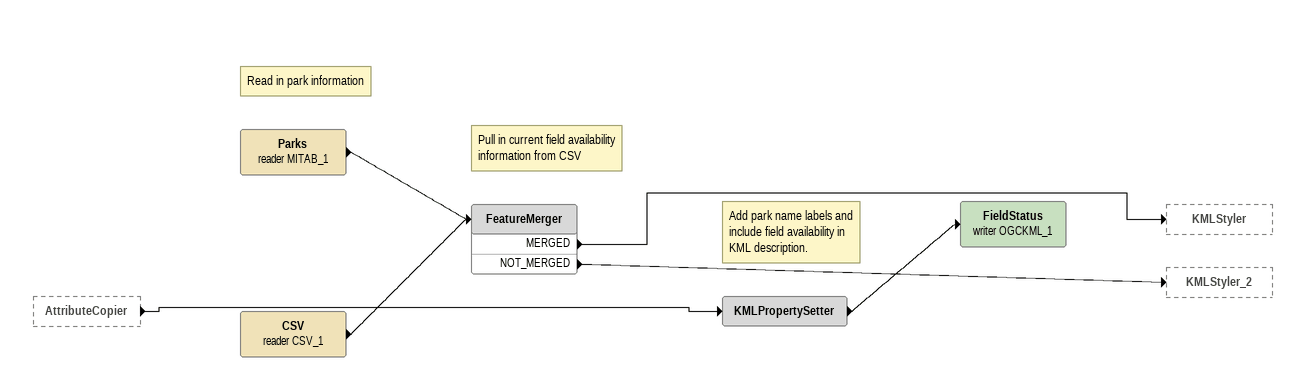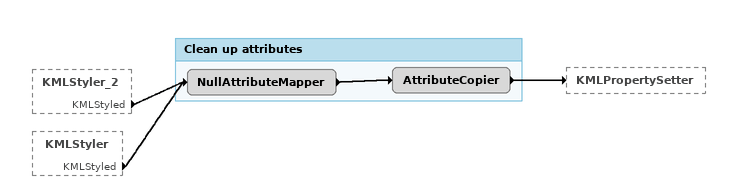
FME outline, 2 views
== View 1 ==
AttributeCopier [outside]
    -> KMLPropertySetter
Note: Read in park information
Parks (reader MITAB_1)
    -> FeatureMerger
CSV (reader CSV_1)
    -> FeatureMerger
Note: Pull in current field availability / information from CSV
FeatureMerger
    MERGED -> KMLStyler
    NOT_MERGED -> KMLStyler_2
Note: Add park name labels and / include field availability in / KML description.
KMLPropertySetter
    -> FieldStatus (writer OGCKML_1)
FieldStatus (writer OGCKML_1)

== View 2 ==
KMLStyler_2 [outside]
    KMLStyled -> NullAttributeMapper
KMLStyler [outside]
    KMLStyled -> NullAttributeMapper

Bookmark: Clean up attributes
NullAttributeMapper
    -> AttributeCopier
AttributeCopier
    -> KMLPropertySetter
